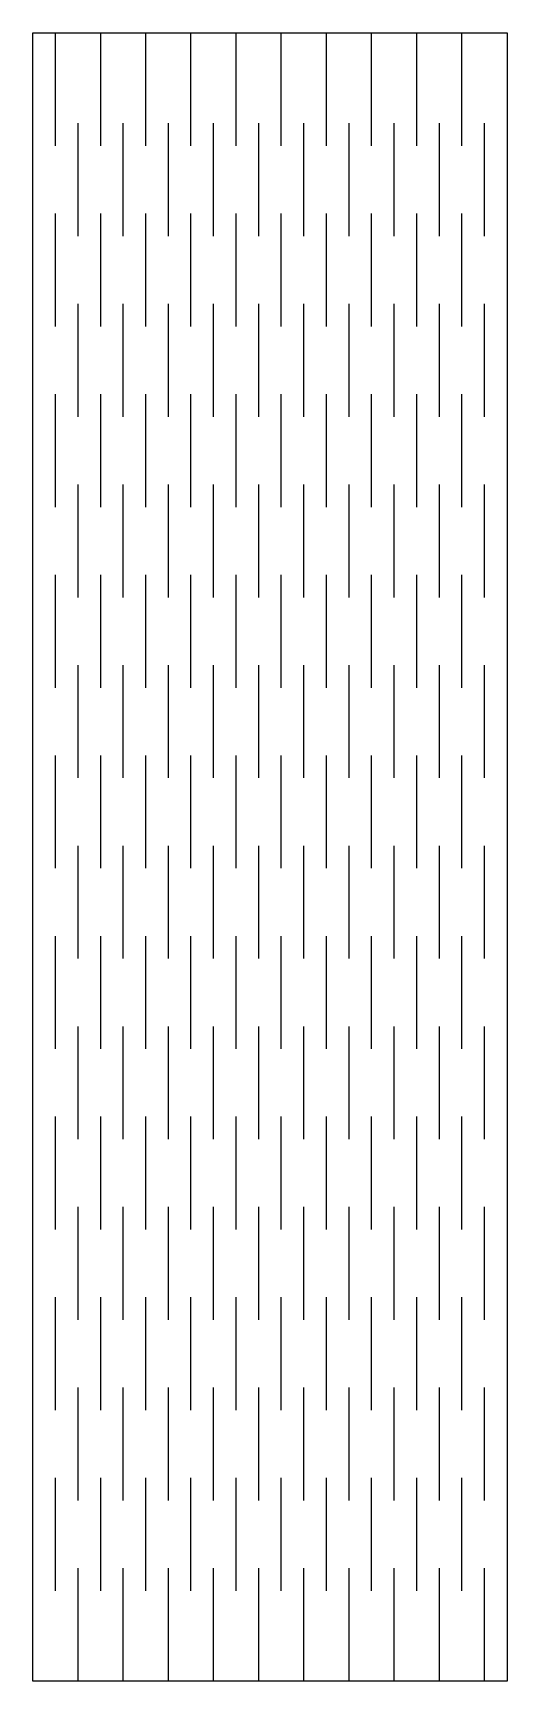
# Model space of a CAD drawing. Header units: inches. Extents: x 0 to 0.83, y 0 to 2.87.
import ezdxf

# ---------------------------------------------------------------- set-up
doc = ezdxf.new("R2010")
doc.units = ezdxf.units.IN
doc.layers.get('0').update_dxf_attribs({"lineweight": 25, "true_color": 0xffffff})

msp = doc.modelspace()

# ---------------------------------------------------------------- linework, layer by layer
for p, q in [((0, 0), (0, 2.874)), ((0, 2.874), (0.0394, 2.874)), ((0.0394, 2.6772), (0.0394, 2.874)), ((0.0394, 2.874), (0.8268, 2.874)), ((0.1181, 2.6772), (0.1181, 2.874)), ((0.1969, 2.6772), (0.1969, 2.874)), ((0.2756, 2.6772), (0.2756, 2.874)), ((0.3543, 2.6772), (0.3543, 2.874)), ((0.4331, 2.6772), (0.4331, 2.874)), ((0.5118, 2.6772), (0.5118, 2.874)), ((0.5906, 2.6772), (0.5906, 2.874)), ((0.6693, 2.6772), (0.6693, 2.874)), ((0.748, 2.6772), (0.748, 2.874)), ((0.8268, 2.874), (0.8268, 0)), ((0.0787, 2.5197), (0.0787, 2.7165)), ((0.1575, 2.5197), (0.1575, 2.7165)), ((0.2362, 2.5197), (0.2362, 2.7165)), ((0.315, 2.5197), (0.315, 2.7165)), ((0.3937, 2.5197), (0.3937, 2.7165)), ((0.4724, 2.5197), (0.4724, 2.7165)), ((0.5512, 2.5197), (0.5512, 2.7165)), ((0.6299, 2.5197), (0.6299, 2.7165)), ((0.7087, 2.5197), (0.7087, 2.7165)), ((0.7874, 2.5197), (0.7874, 2.7165)), ((0.0394, 2.3622), (0.0394, 2.5591)), ((0.1181, 2.3622), (0.1181, 2.5591)), ((0.1969, 2.3622), (0.1969, 2.5591)), ((0.2756, 2.3622), (0.2756, 2.5591)), ((0.3543, 2.3622), (0.3543, 2.5591)), ((0.4331, 2.3622), (0.4331, 2.5591)), ((0.5118, 2.3622), (0.5118, 2.5591)), ((0.5906, 2.3622), (0.5906, 2.5591)), ((0.6693, 2.3622), (0.6693, 2.5591)), ((0.748, 2.3622), (0.748, 2.5591)), ((0.0787, 2.2047), (0.0787, 2.4016)), ((0.1575, 2.2047), (0.1575, 2.4016)), ((0.2362, 2.2047), (0.2362, 2.4016)), ((0.315, 2.2047), (0.315, 2.4016)), ((0.3937, 2.2047), (0.3937, 2.4016)), ((0.4724, 2.2047), (0.4724, 2.4016)), ((0.5512, 2.2047), (0.5512, 2.4016)), ((0.6299, 2.2047), (0.6299, 2.4016)), ((0.7087, 2.2047), (0.7087, 2.4016)), ((0.7874, 2.2047), (0.7874, 2.4016)), ((0.0394, 2.0472), (0.0394, 2.2441)), ((0.1181, 2.0472), (0.1181, 2.2441)), ((0.1969, 2.0472), (0.1969, 2.2441)), ((0.2756, 2.0472), (0.2756, 2.2441)), ((0.3543, 2.0472), (0.3543, 2.2441)), ((0.4331, 2.0472), (0.4331, 2.2441)), ((0.5118, 2.0472), (0.5118, 2.2441)), ((0.5906, 2.0472), (0.5906, 2.2441)), ((0.6693, 2.0472), (0.6693, 2.2441)), ((0.748, 2.0472), (0.748, 2.2441)), ((0.0787, 1.8898), (0.0787, 2.0866)), ((0.1575, 1.8898), (0.1575, 2.0866)), ((0.2362, 1.8898), (0.2362, 2.0866)), ((0.315, 1.8898), (0.315, 2.0866)), ((0.3937, 1.8898), (0.3937, 2.0866)), ((0.4724, 1.8898), (0.4724, 2.0866)), ((0.5512, 1.8898), (0.5512, 2.0866)), ((0.6299, 1.8898), (0.6299, 2.0866)), ((0.7087, 1.8898), (0.7087, 2.0866)), ((0.7874, 1.8898), (0.7874, 2.0866)), ((0.0394, 1.7323), (0.0394, 1.9291)), ((0.1181, 1.7323), (0.1181, 1.9291)), ((0.1969, 1.7323), (0.1969, 1.9291)), ((0.2756, 1.7323), (0.2756, 1.9291)), ((0.3543, 1.7323), (0.3543, 1.9291)), ((0.4331, 1.7323), (0.4331, 1.9291)), ((0.5118, 1.7323), (0.5118, 1.9291)), ((0.5906, 1.7323), (0.5906, 1.9291)), ((0.6693, 1.7323), (0.6693, 1.9291)), ((0.748, 1.7323), (0.748, 1.9291)), ((0.0787, 1.5748), (0.0787, 1.7717)), ((0.1575, 1.5748), (0.1575, 1.7717)), ((0.2362, 1.5748), (0.2362, 1.7717)), ((0.315, 1.5748), (0.315, 1.7717)), ((0.3937, 1.5748), (0.3937, 1.7717)), ((0.4724, 1.5748), (0.4724, 1.7717)), ((0.5512, 1.5748), (0.5512, 1.7717)), ((0.6299, 1.5748), (0.6299, 1.7717)), ((0.7087, 1.5748), (0.7087, 1.7717)), ((0.7874, 1.5748), (0.7874, 1.7717)), ((0.0394, 1.4173), (0.0394, 1.6142)), ((0.1181, 1.4173), (0.1181, 1.6142)), ((0.1969, 1.4173), (0.1969, 1.6142)), ((0.2756, 1.4173), (0.2756, 1.6142)), ((0.3543, 1.4173), (0.3543, 1.6142)), ((0.4331, 1.4173), (0.4331, 1.6142)), ((0.5118, 1.4173), (0.5118, 1.6142)), ((0.5906, 1.4173), (0.5906, 1.6142)), ((0.6693, 1.4173), (0.6693, 1.6142)), ((0.748, 1.4173), (0.748, 1.6142)), ((0.0787, 1.2598), (0.0787, 1.4567)), ((0.1575, 1.2598), (0.1575, 1.4567)), ((0.2362, 1.2598), (0.2362, 1.4567)), ((0.315, 1.2598), (0.315, 1.4567)), ((0.3937, 1.2598), (0.3937, 1.4567)), ((0.4724, 1.2598), (0.4724, 1.4567)), ((0.5512, 1.2598), (0.5512, 1.4567)), ((0.6299, 1.2598), (0.6299, 1.4567)), ((0.7087, 1.2598), (0.7087, 1.4567)), ((0.7874, 1.2598), (0.7874, 1.4567)), ((0.0394, 1.1024), (0.0394, 1.2992)), ((0.1181, 1.1024), (0.1181, 1.2992)), ((0.1969, 1.1024), (0.1969, 1.2992)), ((0.2756, 1.1024), (0.2756, 1.2992)), ((0.3543, 1.1024), (0.3543, 1.2992)), ((0.4331, 1.1024), (0.4331, 1.2992)), ((0.5118, 1.1024), (0.5118, 1.2992)), ((0.5906, 1.1024), (0.5906, 1.2992)), ((0.6693, 1.1024), (0.6693, 1.2992)), ((0.748, 1.1024), (0.748, 1.2992)), ((0.0787, 0.9449), (0.0787, 1.1417)), ((0.1575, 0.9449), (0.1575, 1.1417)), ((0.2362, 0.9449), (0.2362, 1.1417)), ((0.315, 0.9449), (0.315, 1.1417)), ((0.3937, 0.9449), (0.3937, 1.1417)), ((0.4724, 0.9449), (0.4724, 1.1417)), ((0.5512, 0.9449), (0.5512, 1.1417)), ((0.6299, 0.9449), (0.6299, 1.1417)), ((0.7087, 0.9449), (0.7087, 1.1417)), ((0.7874, 0.9449), (0.7874, 1.1417)), ((0.0394, 0.7874), (0.0394, 0.9843)), ((0.1181, 0.7874), (0.1181, 0.9843)), ((0.1969, 0.7874), (0.1969, 0.9843)), ((0.2756, 0.7874), (0.2756, 0.9843)), ((0.3543, 0.7874), (0.3543, 0.9843)), ((0.4331, 0.7874), (0.4331, 0.9843)), ((0.5118, 0.7874), (0.5118, 0.9843)), ((0.5906, 0.7874), (0.5906, 0.9843)), ((0.6693, 0.7874), (0.6693, 0.9843)), ((0.748, 0.7874), (0.748, 0.9843)), ((0.0787, 0.6299), (0.0787, 0.8268)), ((0.1575, 0.6299), (0.1575, 0.8268)), ((0.2362, 0.6299), (0.2362, 0.8268)), ((0.315, 0.6299), (0.315, 0.8268)), ((0.3937, 0.6299), (0.3937, 0.8268)), ((0.4724, 0.6299), (0.4724, 0.8268)), ((0.5512, 0.6299), (0.5512, 0.8268)), ((0.6299, 0.6299), (0.6299, 0.8268)), ((0.7087, 0.6299), (0.7087, 0.8268)), ((0.7874, 0.6299), (0.7874, 0.8268)), ((0.0394, 0.4724), (0.0394, 0.6693)), ((0.1181, 0.4724), (0.1181, 0.6693)), ((0.1969, 0.4724), (0.1969, 0.6693)), ((0.2756, 0.4724), (0.2756, 0.6693)), ((0.3543, 0.4724), (0.3543, 0.6693)), ((0.4331, 0.4724), (0.4331, 0.6693)), ((0.5118, 0.4724), (0.5118, 0.6693)), ((0.5906, 0.4724), (0.5906, 0.6693)), ((0.6693, 0.4724), (0.6693, 0.6693)), ((0.748, 0.4724), (0.748, 0.6693)), ((0.0787, 0.315), (0.0787, 0.5118)), ((0.1575, 0.315), (0.1575, 0.5118)), ((0.2362, 0.315), (0.2362, 0.5118)), ((0.315, 0.315), (0.315, 0.5118)), ((0.3937, 0.315), (0.3937, 0.5118)), ((0.4724, 0.315), (0.4724, 0.5118)), ((0.5512, 0.315), (0.5512, 0.5118)), ((0.6299, 0.315), (0.6299, 0.5118)), ((0.7087, 0.315), (0.7087, 0.5118)), ((0.7874, 0.315), (0.7874, 0.5118)), ((0.0394, 0.1575), (0.0394, 0.3543)), ((0.1181, 0.1575), (0.1181, 0.3543)), ((0.1969, 0.1575), (0.1969, 0.3543)), ((0.2756, 0.1575), (0.2756, 0.3543)), ((0.3543, 0.1575), (0.3543, 0.3543)), ((0.4331, 0.1575), (0.4331, 0.3543)), ((0.5118, 0.1575), (0.5118, 0.3543)), ((0.5906, 0.1575), (0.5906, 0.3543)), ((0.6693, 0.1575), (0.6693, 0.3543)), ((0.748, 0.1575), (0.748, 0.3543)), ((0.0787, 0), (0.0787, 0.1969)), ((0.1575, 0), (0.1575, 0.1969)), ((0.2362, 0), (0.2362, 0.1969)), ((0.315, 0), (0.315, 0.1969)), ((0.3937, 0), (0.3937, 0.1969)), ((0.4724, 0), (0.4724, 0.1969)), ((0.5512, 0), (0.5512, 0.1969)), ((0.6299, 0), (0.6299, 0.1969)), ((0.7087, 0), (0.7087, 0.1969)), ((0.7874, 0), (0.7874, 0.1969)), ((0.0394, 0), (0, 0)), ((0.8268, 0), (0.0394, 0))]:
    msp.add_line(p, q)

doc.saveas('drawing.dxf')
